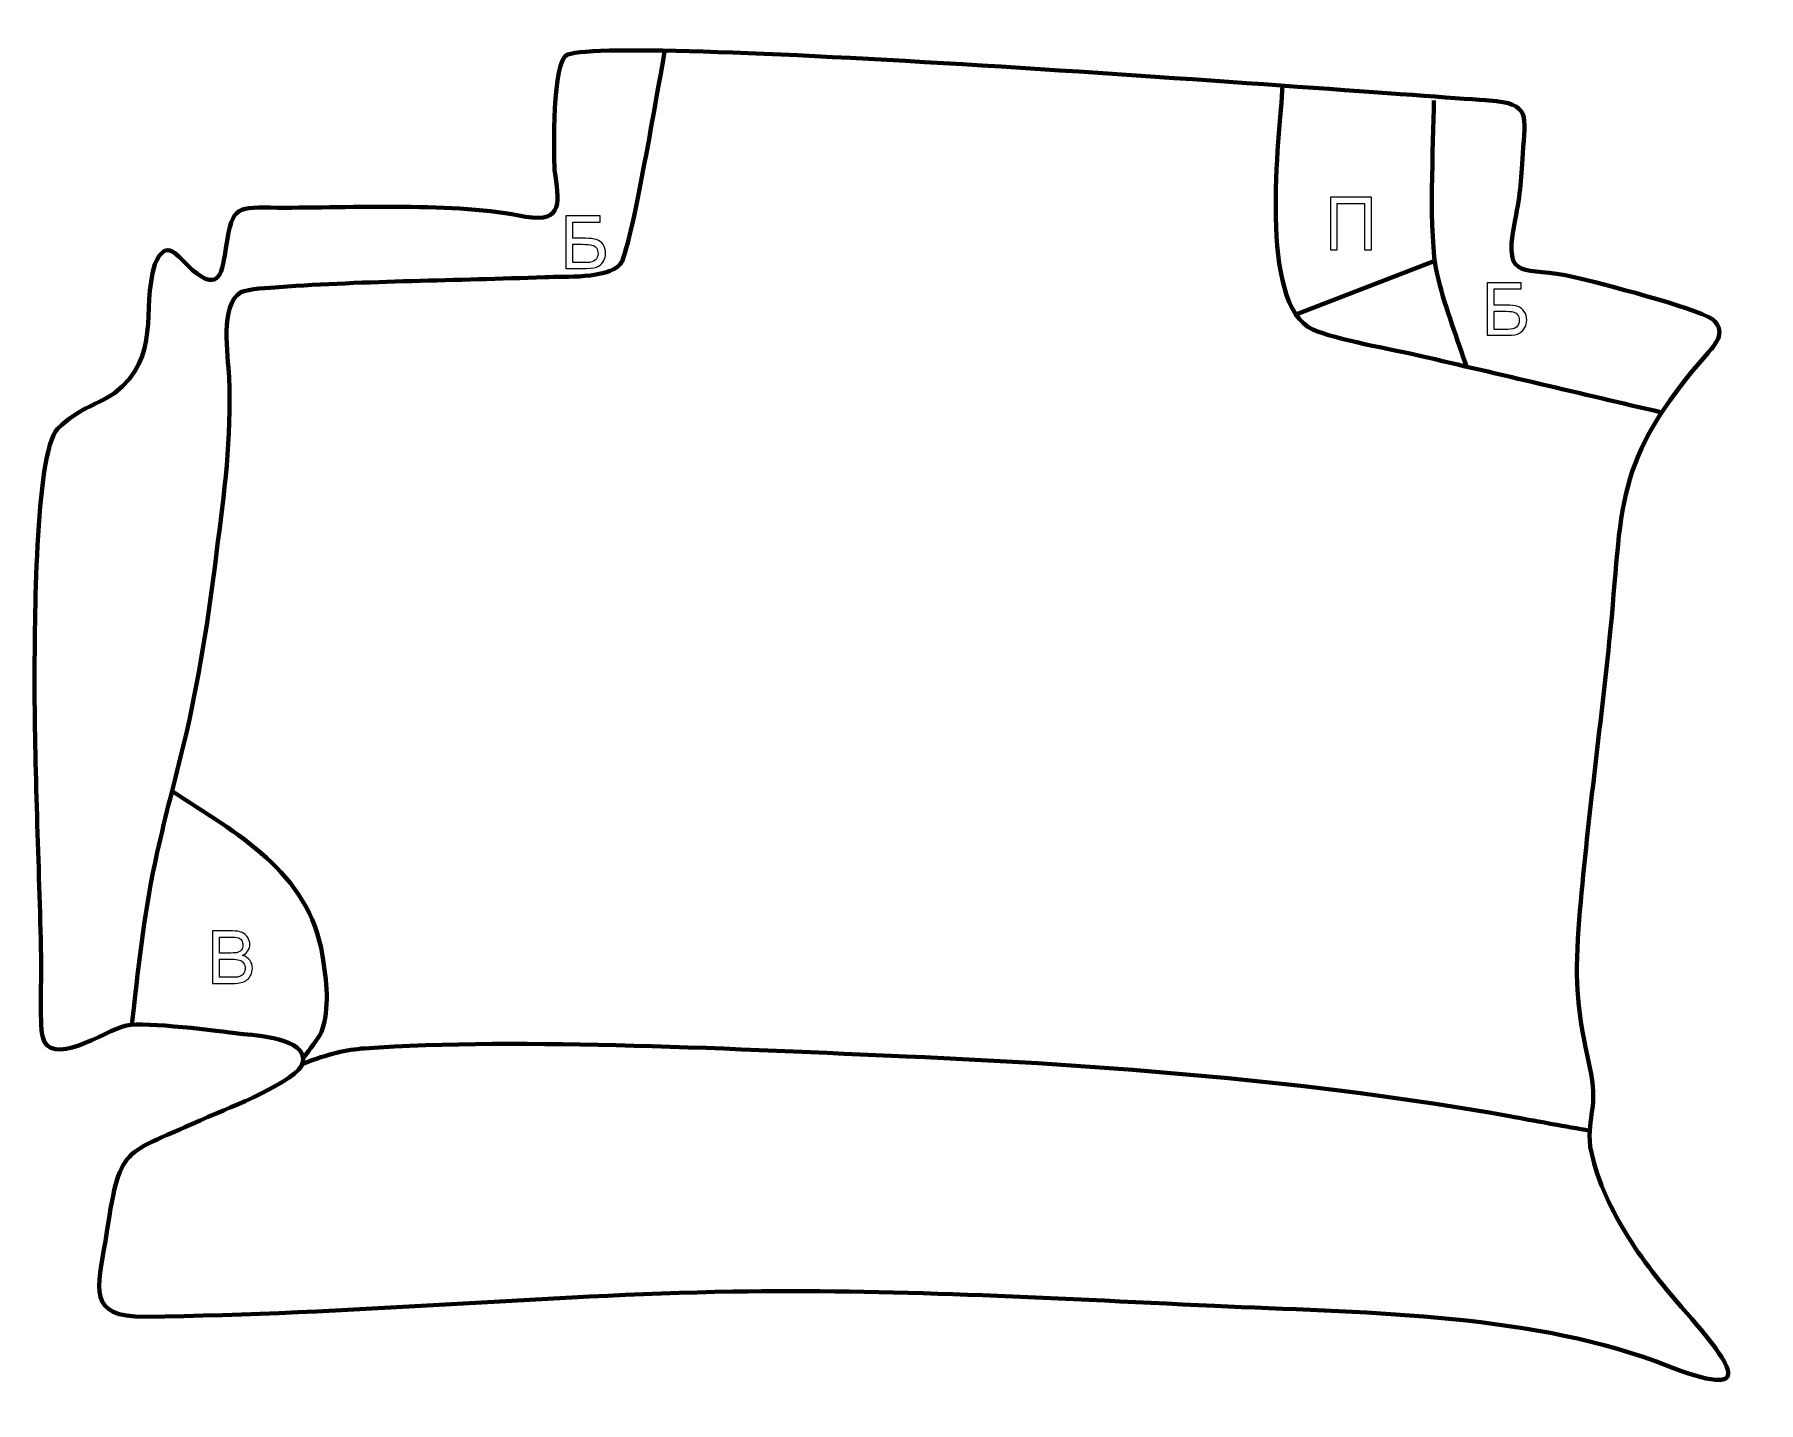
# Model space of a CAD drawing. Header units: millimetres. Extents: x -558 to 39, y 283 to 756.
import ezdxf

# ---------------------------------------------------------------- set-up
doc = ezdxf.new("R2010")
doc.units = ezdxf.units.MM
doc.header["$MEASUREMENT"] = 0
doc.layers.add('layer 2', color=7, linetype='Continuous')
doc.layers.add('layer 3', color=7, linetype='Continuous')

msp = doc.modelspace()

# ---------------------------------------------------------------- linework, layer by layer
at = {"layer": 'layer 2', "color": 142, "lineweight": 158}
for points, knots in [([(-339.4777, 750.8386), (-341.4056, 740.5786), (-351.358, 680.8172), (-354.9287, 676.8716), (-354.9287, 676.8716), (-359.5328, 671.7841), (-374.1241, 672.6934), (-381.0577, 672.4257), (-381.0577, 672.4257), (-411.6853, 671.2431), (-442.3785, 671.1902), (-472.9575, 668.978), (-472.9575, 668.978), (-476.3765, 668.7306), (-483.5585, 668.4209), (-486.2166, 667.2015), (-486.2166, 667.2015), (-493.6606, 662.7863), (-490.6198, 645.4427), (-490.2977, 637.8158), (-490.2977, 637.8158), (-489.3943, 616.4273), (-491.9471, 597.9341), (-494.6418, 577.045), (-494.6418, 577.045), (-497.3785, 554.6413), (-500.6692, 533.0273), (-505.9254, 511.046), (-505.9254, 511.046), (-508.9924, 498.466), (-512.2975, 485.998), (-515.1494, 473.3582), (-515.1494, 473.3582), (-519.4483, 454.1471), (-521.4542, 436.0736), (-523.5655, 416.6591), (-523.5655, 416.6591), (-523.5655, 416.6591), (-523.8937, 413.6616), (-523.8937, 413.6616)], [0, 0, 0, 0, 0.09090909, 0.09090909, 0.09090909, 0.09090909, 0.18181818, 0.18181818, 0.18181818, 0.18181818, 0.27272727, 0.27272727, 0.27272727, 0.27272727, 0.36363636, 0.36363636, 0.36363636, 0.36363636, 0.45454545, 0.45454545, 0.45454545, 0.45454545, 0.54545455, 0.54545455, 0.54545455, 0.54545455, 0.63636364, 0.63636364, 0.63636364, 0.63636364, 0.72727273, 0.72727273, 0.72727273, 0.72727273, 0.81818182, 0.81818182, 0.81818182, 0.81818182, 1, 1, 1, 1]), ([(-125.656, 738.7272), (-126.758, 720.8747), (-134.3665, 663.0658), (-115.1977, 654.3094), (-115.1977, 654.3094), (-107.4952, 650.7909), (-87.6734, 647.4291), (-78.1504, 645.2144), (-78.1504, 645.2144), (-50.2513, 638.7259), (-22.3792, 632.1199), (5.512, 625.5975)], [0, 0, 0, 0, 0.25, 0.25, 0.25, 0.25, 0.5, 0.5, 0.5, 0.5, 1, 1, 1, 1]), ([(-73.3123, 733.6148), (-73.4353, 718.0774), (-75.3785, 687.2427), (-72.2103, 673.478), (-72.2103, 673.478), (-69.8539, 663.2403), (-65.8579, 652.8614), (-62.5424, 642.8575), (-62.5424, 642.8575), (-62.5424, 642.8575), (-62.0521, 641.3782), (-62.0521, 641.3782)], [0, 0, 0, 0, 0.25, 0.25, 0.25, 0.25, 0.5, 0.5, 0.5, 0.5, 1, 1, 1, 1]), ([(-510.1701, 494.6599), (-487.5996, 479.7285), (-462.7172, 466.7037), (-457.9649, 437.517), (-457.9649, 437.517), (-456.6078, 429.1821), (-455.3323, 419.2432), (-458.3241, 411.1993), (-458.3241, 411.1993), (-459.8177, 408.1812), (-462.3428, 405.1224), (-464.4114, 402.4408)], [0, 0, 0, 0, 0.25, 0.25, 0.25, 0.25, 0.5, 0.5, 0.5, 0.5, 1, 1, 1, 1]), ([(-464.6721, 400.1049), (-456.0366, 403.608), (-449.6311, 405.0038), (-443.4558, 405.4504), (-443.4558, 405.4504), (-389.5223, 409.3502), (-310.9635, 404.9578), (-255.9214, 402.6713), (-255.9214, 402.6713), (-187.0591, 399.6559), (-114.9529, 394.099), (-47.1055, 381.9739), (-47.1055, 381.9739), (-38.3438, 380.3717), (-29.599, 378.7282), (-20.8206, 377.214), (-20.8206, 377.214), (-20.8206, 377.214), (-19.3626, 376.9642), (-19.3626, 376.9642)], [0, 0, 0, 0, 0.16666667, 0.16666667, 0.16666667, 0.16666667, 0.33333333, 0.33333333, 0.33333333, 0.33333333, 0.5, 0.5, 0.5, 0.5, 0.66666667, 0.66666667, 0.66666667, 0.66666667, 1, 1, 1, 1])]:
    msp.add_open_spline(points, degree=3, knots=knots, dxfattribs=at)
at = {"layer": 'layer 2', "color": 142}
for points, knots in [([(-109.1556, 700.1098), (-109.1556, 700.1098), (-94.8808, 700.1098), (-94.8808, 700.1098), (-94.8808, 700.1098), (-94.8808, 700.1098), (-94.8808, 681.9234), (-94.8808, 681.9234), (-94.8808, 681.9234), (-94.8808, 681.9234), (-97.2938, 681.9234), (-97.2938, 681.9234), (-97.2938, 681.9234), (-97.2938, 681.9234), (-97.2938, 697.9762), (-97.2938, 697.9762), (-97.2938, 697.9762), (-97.2938, 697.9762), (-106.7426, 697.9762), (-106.7426, 697.9762), (-106.7426, 697.9762), (-106.7426, 697.9762), (-106.7426, 681.9234), (-106.7426, 681.9234), (-106.7426, 681.9234), (-106.7426, 681.9234), (-109.1556, 681.9234), (-109.1556, 681.9234), (-109.1556, 681.9234), (-109.1556, 681.9234), (-109.1556, 700.1098), (-109.1556, 700.1098)], [0, 0, 0, 0, 0.11111111, 0.11111111, 0.11111111, 0.11111111, 0.22222222, 0.22222222, 0.22222222, 0.22222222, 0.33333333, 0.33333333, 0.33333333, 0.33333333, 0.44444444, 0.44444444, 0.44444444, 0.44444444, 0.55555556, 0.55555556, 0.55555556, 0.55555556, 0.66666667, 0.66666667, 0.66666667, 0.66666667, 0.77777778, 0.77777778, 0.77777778, 0.77777778, 1, 1, 1, 1]), ([(-373.7248, 693.6276), (-373.7248, 693.6276), (-361.9138, 693.6276), (-361.9138, 693.6276), (-361.9138, 693.6276), (-361.9138, 693.6276), (-361.9138, 691.494), (-361.9138, 691.494), (-361.9138, 691.494), (-361.9138, 691.494), (-371.3118, 691.494), (-371.3118, 691.494), (-371.3118, 691.494), (-371.3118, 691.494), (-371.3118, 685.8806), (-371.3118, 685.8806), (-371.3118, 685.8806), (-371.3118, 685.8806), (-366.9684, 685.8806), (-366.9684, 685.8806), (-366.9684, 685.8806), (-365.364, 685.8806), (-364.0897, 685.7282), (-363.1415, 685.4192), (-363.1415, 685.4192), (-362.1932, 685.1144), (-361.4354, 684.5386), (-360.8639, 683.6877), (-360.8639, 683.6877), (-360.2924, 682.8411), (-360.0088, 681.8547), (-360.0088, 680.7286), (-360.0088, 680.7286), (-360.0088, 679.81), (-360.212, 678.9506), (-360.6226, 678.1548), (-360.6226, 678.1548), (-361.0333, 677.3547), (-361.6429, 676.7027), (-362.4557, 676.199), (-362.4557, 676.199), (-363.2642, 675.6952), (-364.6485, 675.4412), (-366.6001, 675.4412), (-366.6001, 675.4412), (-366.6001, 675.4412), (-373.7248, 675.4412), (-373.7248, 675.4412), (-373.7248, 675.4412), (-373.7248, 675.4412), (-373.7248, 693.6276), (-373.7248, 693.6276)], [0, 0, 0, 0, 0.07142857, 0.07142857, 0.07142857, 0.07142857, 0.14285714, 0.14285714, 0.14285714, 0.14285714, 0.21428571, 0.21428571, 0.21428571, 0.21428571, 0.28571429, 0.28571429, 0.28571429, 0.28571429, 0.35714286, 0.35714286, 0.35714286, 0.35714286, 0.42857143, 0.42857143, 0.42857143, 0.42857143, 0.5, 0.5, 0.5, 0.5, 0.57142857, 0.57142857, 0.57142857, 0.57142857, 0.64285714, 0.64285714, 0.64285714, 0.64285714, 0.71428571, 0.71428571, 0.71428571, 0.71428571, 0.78571429, 0.78571429, 0.78571429, 0.78571429, 0.85714286, 0.85714286, 0.85714286, 0.85714286, 1, 1, 1, 1]), ([(-371.3118, 677.4986), (-371.3118, 677.4986), (-366.4985, 677.4986), (-366.4985, 677.4986), (-366.4985, 677.4986), (-365.1989, 677.4986), (-364.2252, 677.7611), (-363.5733, 678.2902), (-363.5733, 678.2902), (-362.9256, 678.8194), (-362.5996, 679.611), (-362.5996, 680.6651), (-362.5996, 680.6651), (-362.5996, 681.4187), (-362.7859, 682.0452), (-363.1584, 682.549), (-363.1584, 682.549), (-363.5309, 683.0527), (-364.0474, 683.3872), (-364.7078, 683.5523), (-364.7078, 683.5523), (-365.3724, 683.7174), (-366.5027, 683.7978), (-368.0987, 683.7978), (-368.0987, 683.7978), (-368.0987, 683.7978), (-371.3118, 683.7978), (-371.3118, 683.7978), (-371.3118, 683.7978), (-371.3118, 683.7978), (-371.3118, 677.4986), (-371.3118, 677.4986)], [0, 0, 0, 0, 0.11111111, 0.11111111, 0.11111111, 0.11111111, 0.22222222, 0.22222222, 0.22222222, 0.22222222, 0.33333333, 0.33333333, 0.33333333, 0.33333333, 0.44444444, 0.44444444, 0.44444444, 0.44444444, 0.55555556, 0.55555556, 0.55555556, 0.55555556, 0.66666667, 0.66666667, 0.66666667, 0.66666667, 0.77777778, 0.77777778, 0.77777778, 0.77777778, 1, 1, 1, 1]), ([(-54.9015, 670.4765), (-54.9015, 670.4765), (-43.0905, 670.4765), (-43.0905, 670.4765), (-43.0905, 670.4765), (-43.0905, 670.4765), (-43.0905, 668.3429), (-43.0905, 668.3429), (-43.0905, 668.3429), (-43.0905, 668.3429), (-52.4885, 668.3429), (-52.4885, 668.3429), (-52.4885, 668.3429), (-52.4885, 668.3429), (-52.4885, 662.7295), (-52.4885, 662.7295), (-52.4885, 662.7295), (-52.4885, 662.7295), (-48.1451, 662.7295), (-48.1451, 662.7295), (-48.1451, 662.7295), (-46.5407, 662.7295), (-45.2664, 662.5771), (-44.3182, 662.2681), (-44.3182, 662.2681), (-43.3699, 661.9633), (-42.6121, 661.3875), (-42.0406, 660.5366), (-42.0406, 660.5366), (-41.4691, 659.69), (-41.1855, 658.7036), (-41.1855, 657.5775), (-41.1855, 657.5775), (-41.1855, 656.6589), (-41.3887, 655.7995), (-41.7993, 655.0037), (-41.7993, 655.0037), (-42.21, 654.2036), (-42.8196, 653.5516), (-43.6324, 653.0479), (-43.6324, 653.0479), (-44.4409, 652.5441), (-45.8252, 652.2901), (-47.7768, 652.2901), (-47.7768, 652.2901), (-47.7768, 652.2901), (-54.9015, 652.2901), (-54.9015, 652.2901), (-54.9015, 652.2901), (-54.9015, 652.2901), (-54.9015, 670.4765), (-54.9015, 670.4765)], [0, 0, 0, 0, 0.07142857, 0.07142857, 0.07142857, 0.07142857, 0.14285714, 0.14285714, 0.14285714, 0.14285714, 0.21428571, 0.21428571, 0.21428571, 0.21428571, 0.28571429, 0.28571429, 0.28571429, 0.28571429, 0.35714286, 0.35714286, 0.35714286, 0.35714286, 0.42857143, 0.42857143, 0.42857143, 0.42857143, 0.5, 0.5, 0.5, 0.5, 0.57142857, 0.57142857, 0.57142857, 0.57142857, 0.64285714, 0.64285714, 0.64285714, 0.64285714, 0.71428571, 0.71428571, 0.71428571, 0.71428571, 0.78571429, 0.78571429, 0.78571429, 0.78571429, 0.85714286, 0.85714286, 0.85714286, 0.85714286, 1, 1, 1, 1]), ([(-52.4885, 654.3475), (-52.4885, 654.3475), (-47.6752, 654.3475), (-47.6752, 654.3475), (-47.6752, 654.3475), (-46.3756, 654.3475), (-45.4019, 654.61), (-44.75, 655.1391), (-44.75, 655.1391), (-44.1023, 655.6683), (-43.7763, 656.4599), (-43.7763, 657.514), (-43.7763, 657.514), (-43.7763, 658.2676), (-43.9626, 658.8941), (-44.3351, 659.3979), (-44.3351, 659.3979), (-44.7076, 659.9016), (-45.2241, 660.2361), (-45.8845, 660.4012), (-45.8845, 660.4012), (-46.5491, 660.5663), (-47.6794, 660.6467), (-49.2754, 660.6467), (-49.2754, 660.6467), (-49.2754, 660.6467), (-52.4885, 660.6467), (-52.4885, 660.6467), (-52.4885, 660.6467), (-52.4885, 660.6467), (-52.4885, 654.3475), (-52.4885, 654.3475)], [0, 0, 0, 0, 0.11111111, 0.11111111, 0.11111111, 0.11111111, 0.22222222, 0.22222222, 0.22222222, 0.22222222, 0.33333333, 0.33333333, 0.33333333, 0.33333333, 0.44444444, 0.44444444, 0.44444444, 0.44444444, 0.55555556, 0.55555556, 0.55555556, 0.55555556, 0.66666667, 0.66666667, 0.66666667, 0.66666667, 0.77777778, 0.77777778, 0.77777778, 0.77777778, 1, 1, 1, 1]), ([(-495.9747, 427.9234), (-495.9747, 427.9234), (-495.9747, 446.1098), (-495.9747, 446.1098), (-495.9747, 446.1098), (-495.9747, 446.1098), (-489.1506, 446.1098), (-489.1506, 446.1098), (-489.1506, 446.1098), (-487.762, 446.1098), (-486.6487, 445.9278), (-485.8062, 445.5595), (-485.8062, 445.5595), (-484.968, 445.1912), (-484.3119, 444.6239), (-483.8377, 443.8577), (-483.8377, 443.8577), (-483.3594, 443.0957), (-483.1223, 442.2956), (-483.1223, 441.4574), (-483.1223, 441.4574), (-483.1223, 440.6827), (-483.334, 439.9503), (-483.7531, 439.2645), (-483.7531, 439.2645), (-484.1722, 438.5787), (-484.8072, 438.0241), (-485.6581, 437.6008), (-485.6581, 437.6008), (-484.5574, 437.2791), (-483.7107, 436.7287), (-483.1223, 435.9498), (-483.1223, 435.9498), (-482.5296, 435.1751), (-482.2333, 434.2565), (-482.2333, 433.1981), (-482.2333, 433.1981), (-482.2333, 432.343), (-482.4153, 431.5514), (-482.7752, 430.819), (-482.7752, 430.819), (-483.135, 430.0866), (-483.5795, 429.5236), (-484.1087, 429.1257), (-484.1087, 429.1257), (-484.6378, 428.732), (-485.3025, 428.4314), (-486.0983, 428.2282), (-486.0983, 428.2282), (-486.8984, 428.025), (-487.8763, 427.9234), (-489.0363, 427.9234), (-489.0363, 427.9234), (-489.0363, 427.9234), (-495.9747, 427.9234), (-495.9747, 427.9234)], [0, 0, 0, 0, 0.06666667, 0.06666667, 0.06666667, 0.06666667, 0.13333333, 0.13333333, 0.13333333, 0.13333333, 0.2, 0.2, 0.2, 0.2, 0.26666667, 0.26666667, 0.26666667, 0.26666667, 0.33333333, 0.33333333, 0.33333333, 0.33333333, 0.4, 0.4, 0.4, 0.4, 0.46666667, 0.46666667, 0.46666667, 0.46666667, 0.53333333, 0.53333333, 0.53333333, 0.53333333, 0.6, 0.6, 0.6, 0.6, 0.66666667, 0.66666667, 0.66666667, 0.66666667, 0.73333333, 0.73333333, 0.73333333, 0.73333333, 0.8, 0.8, 0.8, 0.8, 0.86666667, 0.86666667, 0.86666667, 0.86666667, 1, 1, 1, 1]), ([(-493.5617, 438.4644), (-493.5617, 438.4644), (-489.6289, 438.4644), (-489.6289, 438.4644), (-489.6289, 438.4644), (-488.5621, 438.4644), (-487.7959, 438.5364), (-487.3345, 438.6761), (-487.3345, 438.6761), (-486.7206, 438.8581), (-486.2592, 439.1629), (-485.9502, 439.5862), (-485.9502, 439.5862), (-485.6411, 440.0096), (-485.4845, 440.5387), (-485.4845, 441.178), (-485.4845, 441.178), (-485.4845, 441.7833), (-485.6284, 442.3167), (-485.9205, 442.7739), (-485.9205, 442.7739), (-486.2084, 443.2354), (-486.6233, 443.5529), (-487.1609, 443.7222), (-487.1609, 443.7222), (-487.6985, 443.8915), (-488.6214, 443.9762), (-489.9253, 443.9762), (-489.9253, 443.9762), (-489.9253, 443.9762), (-493.5617, 443.9762), (-493.5617, 443.9762), (-493.5617, 443.9762), (-493.5617, 443.9762), (-493.5617, 438.4644), (-493.5617, 438.4644)], [0, 0, 0, 0, 0.1, 0.1, 0.1, 0.1, 0.2, 0.2, 0.2, 0.2, 0.3, 0.3, 0.3, 0.3, 0.4, 0.4, 0.4, 0.4, 0.5, 0.5, 0.5, 0.5, 0.6, 0.6, 0.6, 0.6, 0.7, 0.7, 0.7, 0.7, 0.8, 0.8, 0.8, 0.8, 1, 1, 1, 1]), ([(-493.5617, 430.057), (-493.5617, 430.057), (-489.032, 430.057), (-489.032, 430.057), (-489.032, 430.057), (-488.2531, 430.057), (-487.707, 430.0866), (-487.3895, 430.1459), (-487.3895, 430.1459), (-486.8392, 430.2433), (-486.3735, 430.4084), (-486.001, 430.6412), (-486.001, 430.6412), (-485.6284, 430.874), (-485.3236, 431.2127), (-485.0823, 431.6572), (-485.0823, 431.6572), (-484.841, 432.1017), (-484.7225, 432.6139), (-484.7225, 433.1939), (-484.7225, 433.1939), (-484.7225, 433.8755), (-484.8961, 434.4639), (-485.2474, 434.9677), (-485.2474, 434.9677), (-485.5946, 435.4714), (-486.0772, 435.8228), (-486.6952, 436.026), (-486.6952, 436.026), (-487.3091, 436.2292), (-488.1981, 436.3308), (-489.3538, 436.3308), (-489.3538, 436.3308), (-489.3538, 436.3308), (-493.5617, 436.3308), (-493.5617, 436.3308), (-493.5617, 436.3308), (-493.5617, 436.3308), (-493.5617, 430.057), (-493.5617, 430.057)], [0, 0, 0, 0, 0.09090909, 0.09090909, 0.09090909, 0.09090909, 0.18181818, 0.18181818, 0.18181818, 0.18181818, 0.27272727, 0.27272727, 0.27272727, 0.27272727, 0.36363636, 0.36363636, 0.36363636, 0.36363636, 0.45454545, 0.45454545, 0.45454545, 0.45454545, 0.54545455, 0.54545455, 0.54545455, 0.54545455, 0.63636364, 0.63636364, 0.63636364, 0.63636364, 0.72727273, 0.72727273, 0.72727273, 0.72727273, 0.81818182, 0.81818182, 0.81818182, 0.81818182, 1, 1, 1, 1])]:
    msp.add_open_spline(points, degree=3, knots=knots, dxfattribs=at)
at = {"layer": 'layer 2', "color": 142, "lineweight": 158}
msp.add_open_spline([(-121.6859, 659.2908), (-121.6859, 659.2908), (-73.5769, 677.7877), (-73.5769, 677.7877)], degree=3, dxfattribs=at)
at = {"layer": 'layer 3', "color": 242, "lineweight": 158}
msp.add_open_spline([(-54.1979, 733.584), (-39.6048, 732.6036), (-41.7275, 728.0775), (-42.5369, 715.2263), (-42.5369, 715.2263), (-43.1669, 705.2232), (-43.5071, 700.4525), (-45.5343, 690.4663), (-45.5343, 690.4663), (-49.2534, 670.4814), (-42.0184, 676.4666), (-24.7388, 672.4296), (-24.7388, 672.4296), (-15.6696, 670.3108), (16.6734, 661.9556), (23.113, 657.8587), (23.113, 657.8587), (27.6452, 653.7431), (24.9491, 650.0727), (21.4524, 646.1455), (21.4524, 646.1455), (-11.8069, 608.1443), (-7.7544, 593.8975), (-12.6062, 546.3408), (-12.6062, 546.3408), (-16.031, 513.2395), (-20.6453, 479.9675), (-23.2936, 446.838), (-23.2936, 446.838), (-24.5627, 427.5904), (-23.5722, 418.0015), (-19.4182, 399.275), (-19.4182, 399.275), (-16.1932, 384.7363), (-20.325, 382.6213), (-19.2082, 371.4053), (-19.2082, 371.4053), (-15.1786, 350.5857), (-1.3191, 331.5242), (12.4175, 315.8722), (12.4175, 315.8722), (31.8461, 293.5953), (39.0336, 282.8568), (3.4306, 297.1257), (3.4306, 297.1257), (-42.6986, 314.0429), (-100.282, 314.0178), (-149.2955, 316.3042), (-149.2955, 316.3042), (-208.3245, 319.0578), (-262.4046, 322.2142), (-315.9359, 321.2597), (-315.9359, 321.2597), (-382.1065, 320.0798), (-447.3566, 313.3966), (-519.2787, 312.5561), (-519.2787, 312.5561), (-539.7378, 312.317), (-535.6098, 322.5457), (-533.1041, 338.767), (-533.1041, 338.767), (-527.7414, 373.3815), (-528.0809, 367.6603), (-497.5178, 381.7303), (-497.5178, 381.7303), (-491.2698, 384.4342), (-465.86, 394.3134), (-464.7171, 400.6351), (-464.7171, 400.6351), (-463.1932, 409.0647), (-481.1415, 409.9247), (-486.4255, 410.5206), (-486.4255, 410.5206), (-494.3336, 411.5236), (-518.831, 414.6656), (-525.7588, 413.426), (-525.7588, 413.426), (-533.6866, 411.5013), (-552.3478, 398.067), (-554.9017, 409.7668), (-554.9017, 409.7668), (-555.911, 414.3907), (-555.1887, 430.8274), (-555.3299, 437.1451), (-555.3299, 437.1451), (-556.0752, 469.4527), (-557.6173, 502.5597), (-557.6344, 534.7712), (-557.6344, 534.7712), (-557.4799, 549.6054), (-557.6408, 611.1089), (-549.647, 619.9693), (-549.647, 619.9693), (-541.5652, 627.4686), (-538.016, 627.233), (-529.9779, 632.2372), (-529.9779, 632.2372), (-513.3621, 645.3899), (-520.8883, 660.4585), (-515.9764, 676.9343), (-515.9764, 676.9343), (-511.9224, 686.3491), (-508.3914, 679.8696), (-502.9697, 674.8953), (-502.9697, 674.8953), (-493.3852, 666.8161), (-492.6683, 674.3031), (-491.3016, 683.1581), (-491.3016, 683.1581), (-489.0785, 697.5621), (-487.4778, 696.5669), (-473.5013, 696.4678), (-473.5013, 696.4678), (-448.202, 696.3886), (-411.6689, 698.4286), (-387.7591, 693.3236), (-387.7591, 693.3236), (-374.0516, 691.0625), (-376.3456, 699.0609), (-377.618, 709.4319), (-377.618, 709.4319), (-378.0033, 715.2914), (-378.4083, 747.6294), (-373.1447, 749.4679), (-373.1447, 749.4679), (-353.2021, 756.4335), (-98.8047, 736.6255), (-55.4322, 733.6682), (-55.4322, 733.6682), (-55.4322, 733.6682), (-54.1979, 733.584), (-54.1979, 733.584)], degree=3, knots=[0, 0, 0, 0, 0.02941176, 0.02941176, 0.02941176, 0.02941176, 0.05882353, 0.05882353, 0.05882353, 0.05882353, 0.08823529, 0.08823529, 0.08823529, 0.08823529, 0.11764706, 0.11764706, 0.11764706, 0.11764706, 0.14705882, 0.14705882, 0.14705882, 0.14705882, 0.17647059, 0.17647059, 0.17647059, 0.17647059, 0.20588235, 0.20588235, 0.20588235, 0.20588235, 0.23529412, 0.23529412, 0.23529412, 0.23529412, 0.26470588, 0.26470588, 0.26470588, 0.26470588, 0.29411765, 0.29411765, 0.29411765, 0.29411765, 0.32352941, 0.32352941, 0.32352941, 0.32352941, 0.35294118, 0.35294118, 0.35294118, 0.35294118, 0.38235294, 0.38235294, 0.38235294, 0.38235294, 0.41176471, 0.41176471, 0.41176471, 0.41176471, 0.44117647, 0.44117647, 0.44117647, 0.44117647, 0.47058824, 0.47058824, 0.47058824, 0.47058824, 0.5, 0.5, 0.5, 0.5, 0.52941176, 0.52941176, 0.52941176, 0.52941176, 0.55882353, 0.55882353, 0.55882353, 0.55882353, 0.58823529, 0.58823529, 0.58823529, 0.58823529, 0.61764706, 0.61764706, 0.61764706, 0.61764706, 0.64705882, 0.64705882, 0.64705882, 0.64705882, 0.67647059, 0.67647059, 0.67647059, 0.67647059, 0.70588235, 0.70588235, 0.70588235, 0.70588235, 0.73529412, 0.73529412, 0.73529412, 0.73529412, 0.76470588, 0.76470588, 0.76470588, 0.76470588, 0.79411765, 0.79411765, 0.79411765, 0.79411765, 0.82352941, 0.82352941, 0.82352941, 0.82352941, 0.85294118, 0.85294118, 0.85294118, 0.85294118, 0.88235294, 0.88235294, 0.88235294, 0.88235294, 0.91176471, 0.91176471, 0.91176471, 0.91176471, 0.94117647, 0.94117647, 0.94117647, 0.94117647, 1, 1, 1, 1], dxfattribs=at)

doc.saveas('drawing.dxf')
